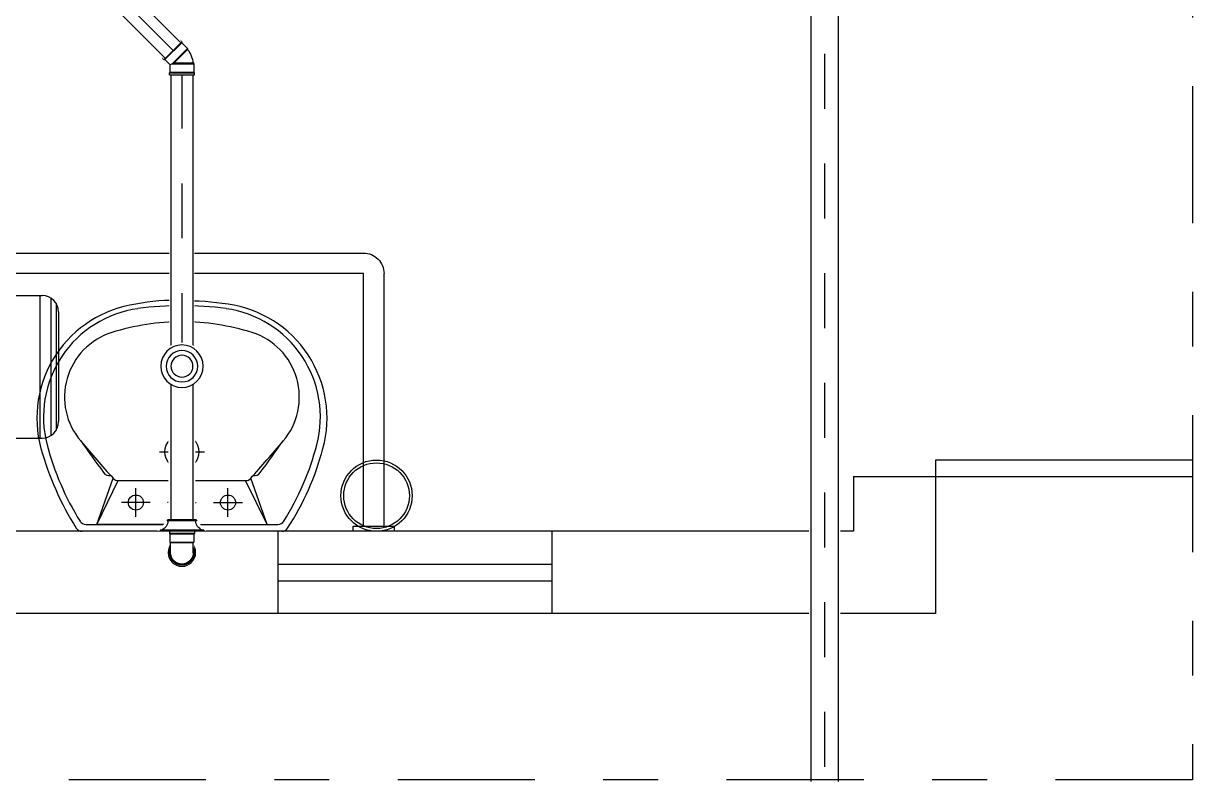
# Model space of a CAD drawing. Header units: inches. Extents: x 542787 to 543192, y 9574025 to 9574373.
# Drawn here: x 542832.732 to 542834.865, y 9574182.379 to 9574183.761 of the extents above; entities that cross this region are included whole.
import ezdxf
from ezdxf.enums import TextEntityAlignment as Align

# ---------------------------------------------------------------- set-up
doc = ezdxf.new("R2010")
doc.units = ezdxf.units.IN
doc.header["$MEASUREMENT"] = 0
for name, pattern in [('DASHDOT', [1, 0.5, -0.25, 0, -0.25]), ('DASHDOT2', [0.5, 0.25, -0.125, 0, -0.125]), ('HIDDEN2', [4.7625, 3.175, -1.5875])]:
    doc.linetypes.add(name, pattern=pattern)
for name, color, linetype in [('CERCADURA', 7, 'Continuous'), ('EIXO', 8, 'Continuous'), ('I-ARQ', 8, 'Continuous'), ('I-ESGOTO', 6, 'Continuous'), ('TINTERNO', 8, 'Continuous')]:
    doc.layers.add(name, color=color, linetype=linetype)
doc.styles.add('25', font='ROMANS.SHX', dxfattribs={"width": 0.7, "height": 0.05})

# ---------------------------------------------------------------- blocks, each defined once
blk = doc.blocks.new('*U316')
at = {"color": 2}
blk.add_wipeout([(0.0285, 0), (0.0285, -2.527), (-0.0285, -2.527), (-0.0285, 0)], dxfattribs=at)
for p, q in [((-0.025, 0), (-0.025, -2.527)), ((0.025, 0), (0.025, -2.527))]:
    blk.add_line(p, q)
at = {"layer": 'EIXO', "linetype": 'DASHDOT', "ltscale": 0.01}
blk.add_line((0, 0), (0, -2.527), dxfattribs=at)
blk = doc.blocks.new('*U155')
at = {"color": 2}
blk.add_wipeout([(-0.0228, 0), (-0.0228, 0.8137), (0.0228, 0.8137), (0.0228, 0)], dxfattribs=at)
for p, q in [((-0.02, 0), (-0.02, 0.8137)), ((0.02, 0), (0.02, 0.8137))]:
    blk.add_line(p, q)
at = {"layer": 'EIXO', "linetype": 'DASHDOT', "ltscale": 0.01}
blk.add_line((0, 0), (0, 0.8137), dxfattribs=at)
blk = doc.blocks.new('*U92')
at = {"color": 2}
blk.add_wipeout([(0.0171, 0.0222), (0.0183, 0.0234), (0.0333, 0.0234), (0.0343, 0.0244), (0.039, 0.0244), (0.039, -0.0244), (0.0343, -0.0244), (0.0333, -0.0234), (0.0183, -0.0234), (0.0171, -0.0222), (0.0101, -0.0222), (0.0049, -0.0239), (-0.0057, -0.0237), (-0.0159, -0.0185), (-0.0209, -0.0126), (-0.024, -0.0041), (-0.0242, 0.0027), (-0.0222, 0.01), (-0.0174, 0.0171), (-0.0132, 0.0205), (-0.0048, 0.0239), (0.0022, 0.0243), (0.0101, 0.0222)], dxfattribs=at)
for p, q in [((0.019, 0.0218), (0.0178, 0.0206)), ((0.019, 0.0126), (0.019, 0.0218)), ((0.034, 0.0218), (0.019, 0.0218)), ((0.035, 0.0228), (0.034, 0.0218)), ((0.039, 0.0228), (0.035, 0.0228)), ((0.035, 0.0228), (0.035, -0.0228)), ((0.039, 0.0228), (0.039, -0.0228)), ((0.0098, 0.0206), (0.0178, 0.0206)), ((0.0178, 0.0206), (0.0178, 0.0143)), ((0.0098, -0.0206), (0.0178, -0.0206)), ((0.0178, -0.0206), (0.0178, -0.0143)), ((0.019, -0.0218), (0.0178, -0.0206)), ((0.019, -0.0126), (0.019, -0.0218)), ((0.034, -0.0218), (0.019, -0.0218)), ((0.035, -0.0228), (0.034, -0.0218)), ((0.039, -0.0228), (0.035, -0.0228))]:
    blk.add_line(p, q)
for radius in [0.0228, 0.02]:
    blk.add_circle((0, 0), radius)
at = {"layer": 'TINTERNO'}
blk.add_line((0.034, 0.0218), (0.034, -0.0218), dxfattribs=at)
blk.add_circle((0, 0), 0.0188, dxfattribs=at)
blk = doc.blocks.new('*U69')
at = {"color": 2}
blk.add_wipeout([(0.0026, 0.0263), (0.0167, 0.0222), (0.0266, 0.0115), (0.0291, -0.0016), (0.0243, -0.0154), (0.0138, -0.0241), (0.0026, -0.0262), (-0.0119, -0.0222), (-0.022, -0.0097), (-0.0237, 0.0006), (-0.0204, 0.0115), (-0.0115, 0.0225)], dxfattribs=at)
blk.add_circle((0.0027, 0), 0.025)
at = {"color": 8, "ltscale": 0.01}
blk.add_circle((0.0027, 0), 0.0233, dxfattribs=at)
for centre, start, end in [((0.0027, 0.0125), 132.0789, 270), ((0.0027, -0.0125), 312.0789, 90)]:
    blk.add_arc(centre, 0.0125, start, end, dxfattribs=at)
blk = doc.blocks.new('*U68')
at = {"color": 2}
blk.add_wipeout([(0.0171, 0.0222), (0.0183, 0.0234), (0.0333, 0.0234), (0.0343, 0.0244), (0.039, 0.0244), (0.039, -0.0244), (0.0343, -0.0244), (0.0333, -0.0234), (0.0183, -0.0234), (0.0171, -0.0222), (0.0101, -0.0222), (0.0049, -0.0239), (-0.0057, -0.0237), (-0.0159, -0.0185), (-0.0209, -0.0126), (-0.024, -0.0041), (-0.0242, 0.0027), (-0.0222, 0.01), (-0.0174, 0.0171), (-0.0132, 0.0205), (-0.0048, 0.0239), (0.0022, 0.0243), (0.0101, 0.0222)], dxfattribs=at)
for p, q in [((0.019, 0.0218), (0.0178, 0.0206)), ((0.034, 0.0218), (0.019, 0.0218)), ((0.035, 0.0228), (0.034, 0.0218)), ((0.039, 0.0228), (0.035, 0.0228)), ((0.039, 0.0228), (0.039, -0.0228)), ((0, 0.0206), (0.0178, 0.0206)), ((0, -0.0206), (0.0178, -0.0206)), ((0.019, -0.0218), (0.0178, -0.0206)), ((0.034, -0.0218), (0.019, -0.0218)), ((0.035, -0.0228), (0.034, -0.0218)), ((0.039, -0.0228), (0.035, -0.0228))]:
    blk.add_line(p, q)
at = {"color": 8}
for p, q in [((0.019, -0.0218), (0.019, 0.0218)), ((0.034, 0.0218), (0.034, -0.0218)), ((0.035, 0.0228), (0.035, -0.0228)), ((0.0178, 0.0206), (0.0178, -0.0206))]:
    blk.add_line(p, q, dxfattribs=at)
blk.add_arc((0, 0), 0.0228, 64.6232, 295.3768, dxfattribs=at)
for radius, start, end in [(0.0218, 70.9009, 289.0991), (0.0206, 90, 270)]:
    blk.add_arc((0, 0), radius, start, end)
blk = doc.blocks.new('SF40B5')
at = {"color": 8, "linetype": 'Continuous'}
for p, q in [((0.0011, 0.04), (0, 0.04)), ((0, 0.04), (0, -0.04)), ((0.0011, 0.04), (0.0011, -0.04)), ((0.0191, 0.0267), (0.0184, 0.0267)), ((0.0184, 0.0267), (0.0184, -0.0267)), ((0.0197, 0.026), (0.0197, -0.026)), ((0.0011, -0.04), (0, -0.04)), ((0.0191, -0.0267), (0.0184, -0.0267))]:
    blk.add_line(p, q, dxfattribs=at)
at = {"linetype": 'Continuous'}
for p, q in [((0.2669, 0.02), (0.0197, 0.02)), ((0.2669, -0.02), (0.0197, -0.02))]:
    blk.add_line(p, q, dxfattribs=at)
for radius in [0.0387, 0.02]:
    blk.add_circle((0.3, 0), radius)
at = {"color": 8}
blk.add_circle((0.3, 0), 0.0287, dxfattribs=at)
at = {"linetype": 'Continuous'}
for centre, start, end in [((0.0187, 0.0443), 201.6148, 268.9949), ((0.0187, -0.0443), 91.0051, 158.3852)]:
    blk.add_arc(centre, 0.019, start, end, dxfattribs=at)
at = {"color": 8, "linetype": 'Continuous'}
for centre, start, end in [((0.0191, 0.026), 0, 90), ((0.0191, -0.026), 270, 0)]:
    blk.add_arc(centre, 0.000667, start, end, dxfattribs=at)
at = {"color": 2}
blk.add_wipeout([(0.0011, 0.0446), (0.0067, 0.0446), (0.0067, 0.0383), (0.0149, 0.0312), (0.0253, 0.0312), (0.0253, 0.0246), (0.2659, 0.0246), (0.2726, 0.0326), (0.2841, 0.0398), (0.2972, 0.0431), (0.3107, 0.0422), (0.3233, 0.0371), (0.3337, 0.0284), (0.3408, 0.017), (0.3441, 0.0038), (0.3432, -0.0097), (0.3382, -0.0222), (0.3295, -0.0326), (0.318, -0.0398), (0.3049, -0.0431), (0.2914, -0.0422), (0.2788, -0.0371), (0.2684, -0.0284), (0.266, -0.0246), (0.0253, -0.0246), (0.0253, -0.0312), (0.0149, -0.0312), (0.0067, -0.0383), (0.0067, -0.0446), (0.0011, -0.0446)], dxfattribs=at)
at = {"color": 8, "linetype": 'Continuous'}
for p, q in [((0.0021, 0.04), (0.0011, 0.04)), ((0.0011, 0.04), (0.0011, -0.04)), ((0.0021, 0.04), (0.0021, -0.04)), ((0.0201, 0.0267), (0.0194, 0.0267)), ((0.0194, 0.0267), (0.0194, -0.0267)), ((0.0208, 0.026), (0.0208, -0.026)), ((0.0021, -0.04), (0.0011, -0.04)), ((0.0201, -0.0267), (0.0194, -0.0267))]:
    blk.add_line(p, q, dxfattribs=at)
at = {"linetype": 'Continuous'}
for p, q in [((0.2679, 0.02), (0.0208, 0.02)), ((0.2679, -0.02), (0.0208, -0.02))]:
    blk.add_line(p, q, dxfattribs=at)
for radius in [0.0387, 0.02]:
    blk.add_circle((0.3011, 0), radius)
at = {"color": 8}
blk.add_circle((0.3011, 0), 0.0287, dxfattribs=at)
at = {"linetype": 'Continuous'}
for centre, start, end in [((0.0198, 0.0443), 201.6148, 268.9949), ((0.0198, -0.0443), 91.0051, 158.3852)]:
    blk.add_arc(centre, 0.019, start, end, dxfattribs=at)
at = {"color": 8, "linetype": 'Continuous'}
for centre, start, end in [((0.0201, 0.026), 0, 90), ((0.0201, -0.026), 270, 0)]:
    blk.add_arc(centre, 0.000667, start, end, dxfattribs=at)
blk = doc.blocks.new('*U93')
at = {"color": 1, "style": '25'}
for tag, flags, p in [('DESCRICAO', 1, (-0.1561, -0.1085)), ('MARCA', 1, (-0.1561, -0.1877)), ('QUANT.', 3, (-0.1561, -0.2718))]:
    blk.add_attdef(tag, text='', height=0.05, dxfattribs=dict(at, flags=flags)).set_placement(p, align=Align.CENTER)
at = {"color": 2}
blk.add_wipeout([(0.0364, 0.0026), (0.0334, -0.0005), (0.032, -0.0005), (0.0229, -0.0095), (0.0229, -0.0224), (0.0239, -0.0234), (0.0239, -0.0277), (-0.0233, -0.0277), (-0.0233, -0.0234), (-0.0223, -0.0224), (-0.0223, -0.0074), (-0.021, -0.0061), (-0.0174, 0.0077), (-0.0106, 0.0191), (-0.0106, 0.0209), (0, 0.0315), (0, 0.0329), (0.0031, 0.0359)], dxfattribs=at)
for p, q in [((0.0008, 0.0311), (-0.0098, 0.0205)), ((0.0036, 0.0354), (0.0008, 0.0326)), ((0.0008, 0.0326), (0.033, 0.0003)), ((0.0008, 0.0326), (0.0008, 0.0311)), ((0.0359, 0.0031), (0.0036, 0.0354)), ((-0.0098, 0.0205), (0.0184, -0.0077)), ((-0.0098, 0.0205), (-0.0098, 0.0188)), ((0.0316, 0.0003), (0.0221, -0.0092)), ((0.033, 0.0003), (0.0316, 0.0003)), ((0.0359, 0.0031), (0.033, 0.0003)), ((-0.0215, -0.0077), (-0.0203, -0.0065)), ((0.0184, -0.0077), (-0.0215, -0.0077)), ((-0.0215, -0.0227), (-0.0215, -0.0077)), ((0.0184, -0.0077), (0.0221, -0.0092)), ((0.0221, -0.0227), (0.0221, -0.0092)), ((-0.0225, -0.0237), (-0.0215, -0.0227)), ((0.0231, -0.0237), (-0.0225, -0.0237)), ((-0.0225, -0.0277), (-0.0225, -0.0237)), ((0.0231, -0.0277), (-0.0225, -0.0277)), ((0.0231, -0.0237), (0.0221, -0.0227)), ((0.0231, -0.0277), (0.0231, -0.0237))]:
    blk.add_line(p, q)
at = {"color": 8}
for p, q in [((0.0008, 0.0311), (0.0316, 0.0003)), ((0.0155, -0.0065), (-0.0098, 0.0188)), ((-0.0203, -0.0065), (0.0155, -0.0065)), ((0.0155, -0.0065), (0.0184, -0.0077)), ((0.0221, -0.0227), (-0.0215, -0.0227))]:
    blk.add_line(p, q, dxfattribs=at)
blk.add_arc((0.0374, -0.0155), 0.0584, 143.9327, 171.0673)
blk = doc.blocks.new('*U178')
at = {"color": 2}
blk.add_wipeout([(0.0161, -0.0161), (-1.5988, -1.631), (-1.631, -1.5988), (-0.0161, 0.0161)], dxfattribs=at)
for p, q in [((-0.0141, 0.0141), (-1.629, -1.6007)), ((0.0141, -0.0141), (-1.6007, -1.629))]:
    blk.add_line(p, q)
at = {"layer": 'EIXO', "linetype": 'DASHDOT', "ltscale": 0.01}
blk.add_line((0, 0), (-1.6149, -1.6149), dxfattribs=at)

msp = doc.modelspace()

# ---------------------------------------------------------------- linework, layer by layer
at = {"layer": 'I-ARQ', "extrusion": (0, 0, -1)}
for p, q in [((542832.6809, 9574183.3426), (542833.3527, 9574183.3426)), ((542833.3527, 9574183.3051), (542832.6809, 9574183.3051)), ((542833.3527, 9574182.8445), (542833.3527, 9574183.3051)), ((542833.3902, 9574182.8445), (542833.3902, 9574183.3051)), ((542833.334, 9574182.8445), (542833.409, 9574182.8445)), ((542833.334, 9574182.8351), (542833.334, 9574182.8445)), ((542833.409, 9574182.8351), (542833.409, 9574182.8445))]:
    msp.add_line(p, q, dxfattribs=at)
at = {"layer": 'I-ARQ'}
for p, q in [((542832.6906, 9574183.2651), (542832.7665, 9574183.2651)), ((542832.7621, 9574183.2651), (542832.7621, 9574183.0051)), ((542832.7824, 9574183.2605), (542832.7824, 9574183.0097)), ((542832.7918, 9574183.2512), (542832.7918, 9574183.019)), ((542832.7965, 9574183.2351), (542832.7965, 9574183.0351)), ((542832.6906, 9574183.0051), (542832.7665, 9574183.0051)), ((542834.8652, 9574182.9651), (542834.3965, 9574182.9651)), ((542834.3965, 9574182.9651), (542834.3965, 9574182.9351)), ((542834.2465, 9574182.9351), (542834.2465, 9574182.8351)), ((542834.2465, 9574182.9351), (542834.3965, 9574182.9351)), ((542834.3965, 9574182.9351), (542834.3965, 9574182.6851)), ((542834.3965, 9574182.9351), (542834.8652, 9574182.9351)), ((542834.2465, 9574182.8351), (542830.8465, 9574182.8351)), ((542833.2037, 9574182.8351), (542832.8393, 9574182.8351)), ((542833.1965, 9574182.8351), (542833.1965, 9574182.6851)), ((542833.6965, 9574182.8351), (542833.6965, 9574182.6851)), ((542834.3965, 9574182.6851), (542830.7015, 9574182.6851))]:
    msp.add_line(p, q, dxfattribs=at)
at = {"layer": 'I-ARQ', "linetype": 'Continuous'}
for p, q in [((542833.0215, 9574183.021), (542833.0215, 9574182.939)), ((542832.9805, 9574182.98), (542833.0625, 9574182.98)), ((542832.8661, 9574182.8477), (542832.8959, 9574182.9318)), ((542832.8661, 9574182.8477), (542832.9054, 9574182.9275)), ((542832.9054, 9574182.9275), (542833.1376, 9574182.9275)), ((542832.9375, 9574182.8613), (542832.9375, 9574182.9138)), ((542833.0215, 9574182.8613), (542833.0215, 9574182.9138)), ((542833.1055, 9574182.8613), (542833.1055, 9574182.9138)), ((542833.1769, 9574182.8477), (542833.1376, 9574182.9275)), ((542833.1769, 9574182.8477), (542833.147, 9574182.9318)), ((542832.9637, 9574182.8876), (542832.9112, 9574182.8876)), ((542833.0215, 9574182.8876), (542832.9952, 9574182.8876)), ((542833.0215, 9574182.8876), (542833.0477, 9574182.8876)), ((542833.0792, 9574182.8876), (542833.1317, 9574182.8876)), ((542832.8462, 9574182.8477), (542833.1769, 9574182.8477)), ((542833.0215, 9574182.8477), (542832.8661, 9574182.8477)), ((542833.0215, 9574182.8477), (542833.1967, 9574182.8477))]:
    msp.add_line(p, q, dxfattribs=at)
at = {"layer": 'I-ARQ', "linetype": 'HIDDEN2'}
for p, q in [((542833.1965, 9574182.7751), (542833.6965, 9574182.7751)), ((542833.1965, 9574182.7451), (542833.6965, 9574182.7451))]:
    msp.add_line(p, q, dxfattribs=at)
at = {"layer": 'I-ARQ', "linetype": 'Continuous'}
for centre, radius in [((542833.0215, 9574182.98), 0.031), ((542833.0215, 9574182.98), 0.021), ((542832.9375, 9574182.8876), 0.0137), ((542833.0215, 9574182.8876), 0.0137), ((542833.1055, 9574182.8876), 0.0137)]:
    msp.add_circle(centre, radius, dxfattribs=at)
at = {"layer": 'I-ARQ', "linetype": 'Continuous', "ltscale": 2.5}
for radius in [0.065, 0.0599]:
    msp.add_circle((542833.3765, 9574182.9001), radius, dxfattribs=at)
at = {"layer": 'I-ARQ'}
for centre, start, end in [((542832.7665, 9574183.2351), 0, 90), ((542832.7665, 9574183.0351), 270, 0)]:
    msp.add_arc(centre, 0.03, start, end, dxfattribs=at)
at = {"layer": 'I-ARQ', "linetype": 'Continuous'}
for centre, radius, start, end in [((542832.9995, 9574182.969), 0.2869, 85.6149, 102.5105), ((542833.0306, 9574182.7883), 0.4669, 80.7573, 91.1173), ((542832.9664, 9574183.0415), 0.2096, 97.945, 195.2919), ((542832.9684, 9574183.0435), 0.1995, 97.8851, 194.7183), ((542833.0215, 9574182.6601), 0.5866, 90, 97.8851), ((542833.0215, 9574182.6601), 0.5866, 82.1149, 90), ((542833.0746, 9574183.0435), 0.1995, 345.2817, 82.1149), ((542833.0767, 9574183.0416), 0.2095, 344.6738, 82.0893), ((542833.0215, 9574182.7931), 0.4242, 90, 107.587), ((542833.0215, 9574182.7931), 0.4242, 72.413, 90), ((542832.9306, 9574183.08), 0.1233, 107.587, 220.5597), ((542833.1124, 9574183.08), 0.1233, 319.4403, 72.413), ((542838.3028, 9574186.9072), 6.7189, 215.55971, 216.16525), ((542837.9414, 9574187.3687), 6.7189, 220.55971, 221.32768), ((542828.1015, 9574187.3687), 6.7189, 318.67232, 319.44029), ((542827.7402, 9574186.9072), 6.7189, 323.83475, 324.44029), ((542833.2983, 9574183.1365), 0.5549, 195.7102, 212.1872), ((542833.2639, 9574183.1212), 0.505, 194.7183, 211.9899), ((542832.7791, 9574183.1212), 0.505, 328.0101, 345.2817), ((542832.797, 9574183.1132), 0.4982, 326.8675, 345.2351), ((542832.8895, 9574182.9503), 0.0137, 216.1653, 278.2711), ((542833.1534, 9574182.9503), 0.0137, 261.7289, 323.8347), ((542832.9054, 9574182.9401), 0.0126, 221.3277, 270), ((542833.1376, 9574182.9401), 0.0126, 270, 318.6723), ((542832.8462, 9574182.8603), 0.0126, 211.9899, 270), ((542833.1967, 9574182.8603), 0.0126, 270, 328.0101), ((542832.8393, 9574182.8477), 0.0126, 212.7859, 270), ((542833.2035, 9574182.8481), 0.013, 270.8805, 326.3336)]:
    msp.add_arc(centre, radius, start, end, dxfattribs=at)
at = {"layer": 'I-ARQ', "extrusion": (0, 0, -1)}
msp.add_ellipse((542833.3527, 9574183.3051), major_axis=(-0.0265, -0.0265), ratio=1, start_param=2.356194, end_param=3.926991, dxfattribs=at)

# ---------------------------------------------------------------- next in the draw order: block references
at = {"layer": 'I-ESGOTO', "xscale": -1}
msp.add_blockref('*U316', (542834.1939, 9574184.9057), dxfattribs=at)
for name, p, rotation in [('*U155', (542833.0215, 9574183.6696), 180), ('*U92', (542833.0215, 9574182.7961), 270)]:
    msp.add_blockref(name, p, dxfattribs=dict(at, rotation=rotation))

# ---------------------------------------------------------------- next in the draw order: block references
at = {"layer": 'I-ESGOTO', "color": 2, "xscale": -1}
msp.add_blockref('*U93', (542833.022, 9574183.6951), dxfattribs=at)
at = {"layer": 'I-ESGOTO', "xscale": -1, "rotation": 270}
msp.add_blockref('*U69', (542833.0215, 9574182.7936), dxfattribs=at)

# ---------------------------------------------------------------- next in the draw order: block references
at = {"layer": 'I-ESGOTO', "xscale": -1}
for name, p, rotation in [('*U178', (542833.0046, 9574183.7127), 180), ('*U68', (542833.0215, 9574182.7961), 270)]:
    msp.add_blockref(name, p, dxfattribs=dict(at, rotation=rotation))

# ---------------------------------------------------------------- next in the draw order: block references
at = {"layer": 'I-ESGOTO', "xscale": -1, "rotation": 270}
msp.add_blockref('SF40B5', (542833.0215, 9574182.8351), dxfattribs=at)

# ---------------------------------------------------------------- next in the draw order: linework, layer by layer
at = {"layer": 'CERCADURA', "color": 9, "linetype": 'DASHDOT2'}
msp.add_lwpolyline([(542827.7912, 9574186.0471), (542834.8652, 9574186.0471), (542834.8652, 9574182.3822), (542827.7912, 9574182.3822)], close=True, dxfattribs=at)

doc.saveas('drawing.dxf')
